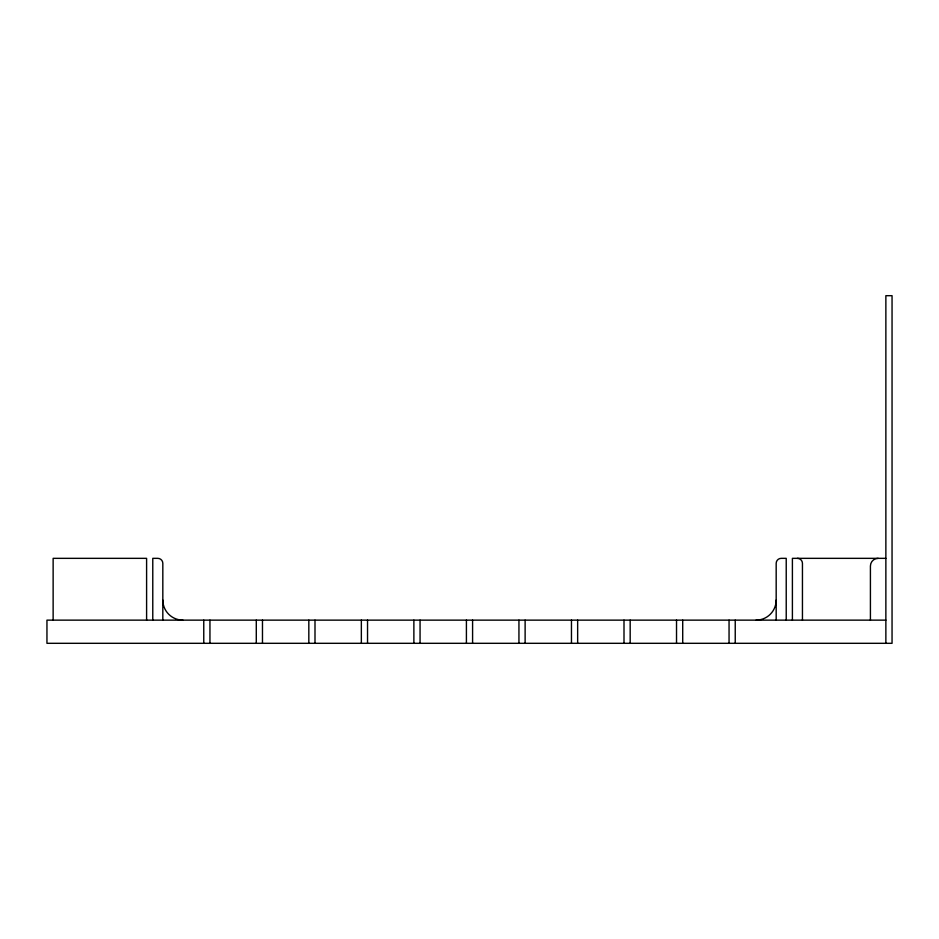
<?xml version="1.0" encoding="UTF-8"?>
<svg xmlns="http://www.w3.org/2000/svg" width="939" height="939" viewBox="0 0 939 939"><rect width="100%" height="100%" fill="white"/><g stroke="black" fill="none" stroke-linecap="round" stroke-linejoin="round"><path stroke-width="1.41" d="M885.864 558.341L792.399 558.341L792.399 620.139M885.864 620.139L46.95 620.139L46.95 643.309L892.05 643.309L892.05 295.691L885.864 295.691L885.864 643.309M870.418 620.139L870.418 566.064A7.723 7.723 0 0 1 878.141 558.341M802.446 620.139L802.446 563.353A5.024 5.024 0 0 0 797.422 558.341M786.225 620.139L786.225 558.341L781.201 558.341A5.024 5.024 0 0 0 776.177 563.353L776.177 620.139M735.237 620.139L735.237 643.309M729.051 620.139L729.051 643.309M682.712 620.139L682.712 643.309M676.526 620.139L676.526 643.309M630.175 620.139L630.175 643.309M624.001 620.139L624.001 643.309M577.649 620.139L577.649 643.309M571.464 620.139L571.464 643.309M525.124 620.139L525.124 643.309M518.938 620.139L518.938 643.309M472.587 620.139L472.587 643.309M466.413 620.139L466.413 643.309M420.062 620.139L420.062 643.309M413.876 620.139L413.876 643.309M367.536 620.139L367.536 643.309M361.351 620.139L361.351 643.309M314.999 620.139L314.999 643.309M308.825 620.139L308.825 643.309M262.474 620.139L262.474 643.309M256.288 620.139L256.288 643.309M209.949 620.139L209.949 643.309M203.763 620.139L203.763 643.309M162.823 620.139L162.823 563.353A5.024 5.024 0 0 0 157.799 558.341L152.775 558.341L152.775 620.139M146.601 620.139L146.601 558.341L53.136 558.341L53.136 620.139M776.177 600.044A20.083 20.083 0 0 1 756.095 620.139M182.905 620.139A20.083 20.083 0 0 1 162.823 600.044"/></g></svg>
